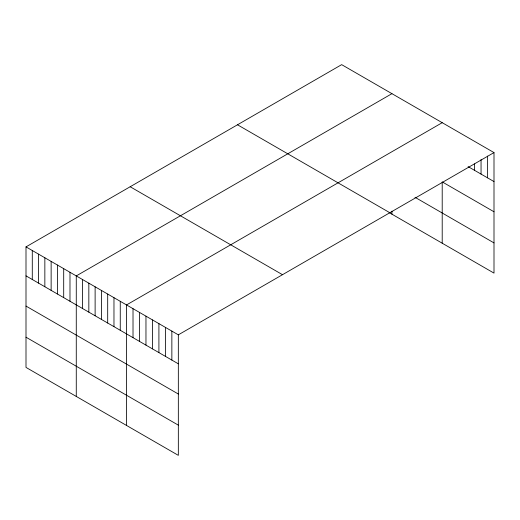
<?xml version="1.0" encoding="UTF-8"?>
<svg xmlns="http://www.w3.org/2000/svg" width="520" height="520" viewBox="0 0 520 520"><rect width="100%" height="100%" fill="white"/><g stroke="black" fill="none" stroke-linecap="round" stroke-linejoin="round"><path stroke-width="0.78" d="M26 246.889L178.334 334.841L178.334 455.357L26 367.413L26 246.889L341.666 64.642L494 152.588L494 273.111L389.142 212.569M391.937 93.665L76.271 275.912L76.271 396.435M442.208 122.688L126.542 304.935L126.542 425.457M178.334 334.841L494 152.588M468.104 166.614L494 181.571M494 211.776L442.208 181.877L442.208 243.211M414.979 197.275L494 242.905M237.497 124.781L389.831 212.732M130.169 186.745L282.503 274.697M26 275.867L178.334 363.818M26 306.079L178.334 394.024M26 337.2L178.334 425.152M487.526 156.097L487.526 177.827M481.052 159.601L481.052 174.089M474.578 163.917L474.578 170.352M391.937 211.166L391.937 214.188M171.86 331.103L171.86 360.081M165.386 327.36L165.386 356.343M158.912 323.622L158.912 352.599M152.438 319.885L152.438 348.862M145.964 316.147L145.964 345.124M139.49 312.409L139.49 341.387M133.016 308.672L133.016 337.649M120.257 301.308L120.257 330.284M113.971 297.681L113.971 326.658M107.692 294.053L107.692 323.031M101.406 290.427L101.406 319.404M95.121 286.793L95.121 315.77M88.835 283.166L88.835 312.143M82.556 279.539L82.556 308.516M69.986 272.285L69.986 301.262M63.7 268.658L63.7 297.635M57.421 265.031L57.421 294.008M51.136 261.397L51.136 290.381M44.85 257.771L44.85 286.748M38.565 254.144L38.565 283.12M32.285 250.517L32.285 279.494"/></g></svg>
